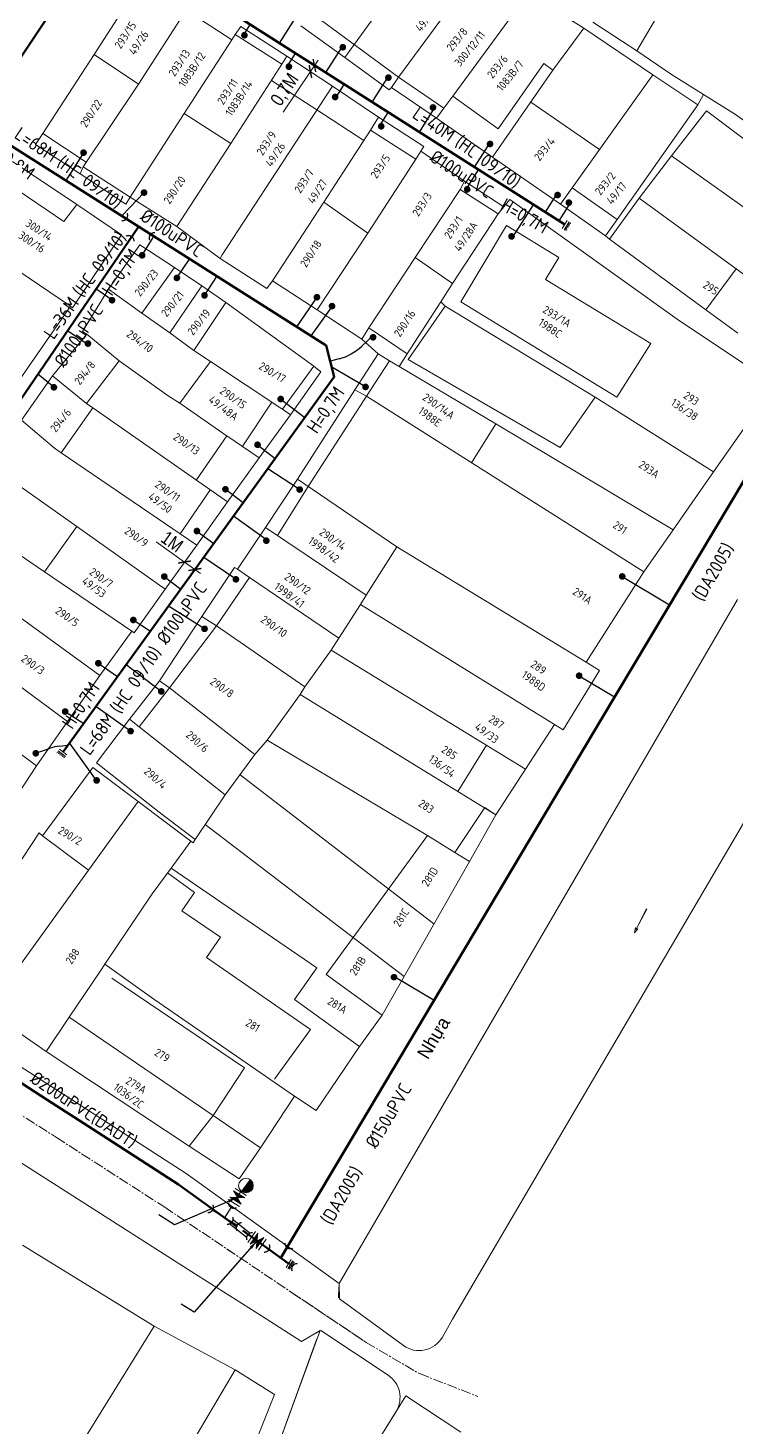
# Model space of a CAD drawing. Header units: inches. Extents: x 595615 to 1194060, y 1190840 to 2385448.
# Drawn here: x 596943.1 to 596996.3, y 1191823 to 1191928 of the extents above; entities that cross this region are included whole.
import ezdxf
from ezdxf.enums import TextEntityAlignment as Align

# ---------------------------------------------------------------- set-up
doc = ezdxf.new("R2010")
doc.units = ezdxf.units.IN
doc.header["$MEASUREMENT"] = 0
doc.linetypes.add('CENTER2', pattern=[1.125, 0.75, -0.125, 0.125, -0.125])
doc.layers.get('Defpoints').update_dxf_attribs({"color": 1})
for name, color, linetype, lineweight in [('Chitiet', 4, 'Continuous', 9), ('DN 100 uPVC', 4, 'Continuous', 50), ('DN 150 uPVC', 4, 'Continuous', 50), ('DN 25 PE', 40, 'Continuous', 30), ('DOSAU', 2, 'Continuous', 20), ('DUONG CACH LE', 112, 'Continuous', 5), ('NAM-CDAI', 220, 'Continuous', 25), ('Nen tim duong', 9, 'CENTER2', 0), ('Nen_HTHANH-TP', 9, 'Continuous', 0), ('Nen_SN-HTHANH-TP_new', 7, 'Continuous', 0), ('Nen_SN_HTHANH_old', 9, 'Continuous', 0), ('ONG CAP 3 (DADT)', 221, 'Continuous', 50), ('Te', 4, 'Continuous', 15), ('TEXT PIPE', 3, 'Continuous', 25), ('Text_GiaoThong', 142, 'Continuous', 0), ('TLK 15', 220, 'Continuous', 20), ('Trucuuhoa', 1, 'Continuous', 15), ('VAN', 7, 'Continuous', 20)]:
    doc.layers.add(name, color=color, linetype=linetype, lineweight=lineweight)
doc.layers.add('ki hieu van', color=170, linetype='Continuous')
doc.styles.add('Giao Thong', font='VAPTIMN_0.TTF', dxfattribs={"height": 1})
doc.styles.add('Sonha_QTB', font='isocp.shx', dxfattribs={"height": 0.6, "bigfont": 'bigfont.shx'})
doc.styles.add('text', font='isocp2.shx')
doc.styles.add('VNI-HC', font='VHELVCN_0.TTF')
doc.dimstyles.new('DUONG KICH THUOC', dxfattribs={"dimtxt": 1, "dimasz": 0.7, "dimexe": 0.5, "dimexo": 0.3, "dimgap": 0.2, "dimtad": 1, "dimzin": 0, "dimdsep": 46, "dimtxsty": 'VNI-HC', "dimblk": 'ARCHTICK', "dimcen": 0.09, "dimdle": 0.5, "dimclrd": 256, "dimclre": 256, "dimclrt": 256, "dimadec": 0, "dimazin": 0, "dimtfac": 1, "dimtofl": 0, "dimtmove": 0, "dimatfit": 3, "dimfxl": 1, "dimtolj": 1, "dimtzin": 0, "dimlwd": -1, "dimlwe": -1, "dimarcsym": 0})

# ---------------------------------------------------------------- blocks, each defined once
blk = doc.blocks.new('BIT')
at = {"layer": 'Chitiet', "ltscale": 100}
for p, q in [((0.35, 0), (-0.35, 0)), ((-0.3, -0.16), (-0.35, -0.21)), ((0.35, -0.16), (-0.35, -0.16)), ((-0.18, -0.16), (-0.34, -0.33)), ((-0.06, -0.16), (-0.22, -0.33)), ((0.07, -0.16), (-0.09, -0.33)), ((0.19, -0.16), (0.03, -0.33)), ((0.32, -0.16), (0.15, -0.33)), ((0.35, -0.25), (0.28, -0.33))]:
    blk.add_line(p, q, dxfattribs=at)
blk = doc.blocks.new('TE1')
at = {"layer": 'Chitiet', "ltscale": 100, "const_width": 0.1}
for points in [[(-0.35, 1.28, 0.571257), (0.35, 1.28)], [(1.1, 0.35, 0.571257), (1.1, -0.35)], [(0.35, -1.28, 0.571257), (-0.35, -1.28)]]:
    blk.add_lwpolyline(points, format="xyb", dxfattribs=at)
for points in [[(0, -1.08), (0, 1.08)], [(0.9, 0), (0, 0)]]:
    blk.add_lwpolyline(points, dxfattribs=at)
blk = doc.blocks.new('VAN')
at = {"layer": 'VAN'}
h = blk.add_hatch(color=256, dxfattribs=at)
h.paths.add_polyline_path([(0.21, -0.5), (0.49, 0), (0.21, 0.5)])
h.paths.add_polyline_path([(0.77, 0.5), (0.49, 0), (0.77, -0.5)])
at = {"layer": 'VAN', "ltscale": 100}
for p, q in [((0, 0.5), (0, -0.5)), ((0.77, -0.5), (0.21, 0.5)), ((0.21, -0.5), (0.77, 0.5)), ((0.21, 0.5), (0.21, -0.5)), ((0.77, 0.5), (0.77, -0.5)), ((0.98, 0.5), (0.98, -0.5))]:
    blk.add_line(p, q, dxfattribs=at)
blk = doc.blocks.new('TLK 15')
at = {"layer": 'TLK 15', "linetype": 'Continuous', "const_width": 0.25}
blk.add_lwpolyline([(-0.125, 0, 1), (0.125, 0, 1)], format="xyb", close=True, dxfattribs=at)
blk = doc.blocks.new('ONG NOI')
at = {"layer": 'Chitiet', "ltscale": 100, "const_width": 0.1}
for points in [[(-0.95, -0.35, 0.571257), (-0.95, 0.35)], [(0.97, 0.35, 0.571257), (0.97, -0.35)]]:
    blk.add_lwpolyline(points, format="xyb", dxfattribs=at)
for points in [[(0.83, 0.2), (-0.8, 0.2)], [(0.83, -0.2), (-0.8, -0.2)]]:
    blk.add_lwpolyline(points, dxfattribs=at)
blk = doc.blocks.new('Trucuuhoa100')
at = {"layer": 'Trucuuhoa', "linetype": 'Continuous'}
blk.add_hatch(color=256, dxfattribs=at).paths.add_polyline_path([(0.55, 0, 0.414373), (0, 0.55, 0.414055), (-0.55, 0)])
blk.add_line((-0.55, 0), (0.55, 0), dxfattribs=at)
at = {"layer": 'Trucuuhoa', "linetype": 'Continuous', "flags": 128}
blk.add_lwpolyline([(0.55, -0.02), (0.89, -0.02)], dxfattribs=at)
at = {"layer": 'Trucuuhoa', "linetype": 'Continuous'}
blk.add_circle((0, 0), 0.551, dxfattribs=at)
blk = doc.blocks.new('TE+VAN')
at = {"layer": 'Chitiet', "ltscale": 100, "const_width": 0.1}
for points in [[(-0.35, 1.28, 0.571257), (0.35, 1.28)], [(1.1, 0.35, 0.571257), (1.1, -0.35)], [(0.35, -1.28, 0.571257), (-0.35, -1.28)]]:
    blk.add_lwpolyline(points, format="xyb", dxfattribs=at)
for points in [[(0, -1.08), (0, 1.08)], [(0.9, 0), (0, 0)]]:
    blk.add_lwpolyline(points, dxfattribs=at)
at = {"layer": 'VAN'}
blk.add_blockref('VAN', (1.3, 0), dxfattribs=at)
blk = doc.blocks.new('_ArchTick')
at = {"color": 0, "linetype": 'ByBlock', "const_width": 0.15}
blk.add_lwpolyline([(-0.5, -0.5), (0.5, 0.5)], dxfattribs=at)
blk = doc.blocks.new('*D193')
at = {"layer": 'Defpoints', "color": 0}
for p in [(596964.28, 1191924.75), (596964.28, 1191924.75), (596964.58, 1191925.21)]:
    blk.add_point(p, dxfattribs=at)
at = {"layer": 'DUONG CACH LE'}
for p, q in [((596964.28, 1191924.75), (596962.24, 1191921.7)), ((596964.03, 1191924.92), (596963.86, 1191925.03)), ((596964.33, 1191925.37), (596964.16, 1191925.48)), ((596964.86, 1191925.62), (596964.28, 1191924.75))]:
    blk.add_line(p, q, dxfattribs=at)
at = {"layer": 'DUONG CACH LE', "xscale": 0.7, "yscale": 0.7, "zscale": 0.7}
for p, rotation in [((596964.28, 1191924.75), 236.3172912664355), ((596964.58, 1191925.21), 56.31729126643549)]:
    blk.add_blockref('_ArchTick', p, dxfattribs=dict(at, rotation=rotation))
at = {"layer": 'DUONG CACH LE', "insert": (596962.4, 1191923.37), "char_height": 1, "attachment_point": 5, "rotation": 56.3173, "style": 'VNI-HC'}
blk.add_mtext('\\A1;0,7M', dxfattribs=at)
blk = doc.blocks.new('*D194')
at = {"layer": 'Defpoints', "color": 0}
for p in [(596954.69, 1191887.75), (596954.84, 1191887.97), (596955.46, 1191887.19)]:
    blk.add_point(p, dxfattribs=at)
at = {"layer": 'DUONG CACH LE'}
for p, q in [((596954.84, 1191887.97), (596952.72, 1191889.49)), ((596954.86, 1191887.99), (596955.14, 1191888.37)), ((596956.03, 1191887.12), (596954.84, 1191887.97)), ((596955.64, 1191887.43), (596955.91, 1191887.82))]:
    blk.add_line(p, q, dxfattribs=at)
at = {"layer": 'DUONG CACH LE', "xscale": 0.7, "yscale": 0.7, "zscale": 0.7}
for p, rotation in [((596954.84, 1191887.97), 144.361009510417), ((596955.62, 1191887.41), 324.361009510417)]:
    blk.add_blockref('_ArchTick', p, dxfattribs=dict(at, rotation=rotation))
at = {"layer": 'DUONG CACH LE', "insert": (596953.91, 1191889.5), "char_height": 1, "attachment_point": 5, "rotation": 324.361, "style": 'VNI-HC'}
blk.add_mtext('\\A1;1M', dxfattribs=at)

msp = doc.modelspace()

# ---------------------------------------------------------------- linework, layer by layer
at = {"layer": 'DN 100 uPVC'}
for points in [[(596949.016, 1191935.511), (596959.204, 1191928.623), (596983.35, 1191913.276)], [(596939.207, 1191920.834), (596965.461, 1191904.204), (596966.061, 1191901.852), (596945.736, 1191873.726)], [(596951.383, 1191913.121), (596930.62, 1191882.695)]]:
    msp.add_lwpolyline(points, dxfattribs=at)
at = {"layer": 'DN 150 uPVC'}
for points in [[(596962.054, 1191835.783), (596986.075, 1191876.166), (597028.284, 1191946.805), (597060.781, 1192008.423)], [(596955.981, 1191945.931), (596906.642, 1191872.109), (596907.105, 1191868.063)]]:
    msp.add_lwpolyline(points, dxfattribs=at)
at = {"layer": 'DN 25 PE'}
for p, q in [((596963.417, 1191929.217), (596961.936, 1191926.887)), ((596959.332, 1191927.604), (596959.757, 1191928.272)), ((596962.539, 1191925.123), (596963.164, 1191926.106)), ((596966.709, 1191926.707), (596965.417, 1191924.674)), ((596966.134, 1191922.721), (596966.812, 1191923.788)), ((596970.128, 1191924.426), (596968.885, 1191922.47)), ((596969.462, 1191920.652), (596970.119, 1191921.686)), ((596973.596, 1191922.062), (596972.425, 1191920.22)), ((596947.269, 1191918.672), (596945.932, 1191916.574)), ((596977.75, 1191919.45), (596976.567, 1191917.588)), ((596976.036, 1191916.046), (596976.886, 1191917.384)), ((596951.803, 1191915.677), (596950.165, 1191913.967)), ((596982.688, 1191915.496), (596981.874, 1191914.214)), ((596979.486, 1191912.39), (596980.999, 1191914.77)), ((596983.785, 1191914.926), (596982.913, 1191913.554)), ((596951.659, 1191910.977), (596952.548, 1191912.383)), ((596954.265, 1191909.279), (596955.216, 1191910.693)), ((596956.337, 1191907.969), (596957.263, 1191909.397)), ((596949.406, 1191907.607), (596948.194, 1191908.448)), ((596964.766, 1191907.831), (596963.246, 1191905.607)), ((596965.901, 1191907.161), (596964.317, 1191904.928)), ((596947.472, 1191904.354), (596946.058, 1191905.319)), ((596968.976, 1191904.951), (596968.123, 1191904.152)), ((596966.434, 1191903.21), (596965.761, 1191903.028)), ((596945.043, 1191901.076), (596943.836, 1191902.062)), ((596968.413, 1191901.105), (596965.876, 1191902.579)), ((596962.05, 1191900.194), (596963.866, 1191898.815)), ((596960.314, 1191896.764), (596961.634, 1191895.726)), ((596963.473, 1191893.407), (596961.086, 1191894.968)), ((596957.909, 1191893.428), (596959.247, 1191892.423)), ((596961.097, 1191889.57), (596958.517, 1191891.413)), ((596955.768, 1191890.296), (596957.035, 1191889.361)), ((596958.693, 1191886.675), (596956.276, 1191888.312)), ((596953.323, 1191886.882), (596954.564, 1191885.943)), ((596987.661, 1191886.889), (596991.214, 1191884.766)), ((596956.34, 1191882.96), (596953.634, 1191884.655)), ((596951, 1191883.625), (596952.276, 1191882.777)), ((596948.375, 1191880.378), (596949.823, 1191879.382)), ((596953.096, 1191878.265), (596950.466, 1191880.272)), ((596984.43, 1191879.441), (596987.084, 1191877.855)), ((596945.889, 1191876.757), (596947.284, 1191875.868)), ((596950.795, 1191875.286), (596948.194, 1191877.128)), ((596948.25, 1191871.591), (596946.223, 1191874.401)), ((596943.686, 1191873.627), (596944.769, 1191874.012)), ((596945.453, 1191874.168), (596946.106, 1191874.239)), ((596970.671, 1191856.835), (596973.556, 1191855.119))]:
    msp.add_line(p, q, dxfattribs=at)
for centre, radius, start, end in [((596965.389, 1191907.071), 4, 285.15107, 313.13174), ((596945.775, 1191871.186), 3, 96.16158, 109.60013)]:
    msp.add_arc(centre, radius, start, end, dxfattribs=at)
at = {"layer": 'Nen tim duong'}
for p, q in [((596913.511, 1191864.951), (596945.234, 1191844.809)), ((596945.234, 1191844.809), (596953.351, 1191839.583)), ((596953.351, 1191839.583), (596962.946, 1191833.14)), ((596953.351, 1191839.583), (596968.469, 1191829.435)), ((596962.946, 1191833.14), (596968.469, 1191829.435)), ((596968.469, 1191829.435), (596972.451, 1191827.098)), ((596972.451, 1191827.098), (596976.833, 1191825.392))]:
    msp.add_line(p, q, dxfattribs=at)
at = {"layer": 'Nen_HTHANH-TP', "linetype": 'Continuous'}
for p, q in [((596995.831, 1191938.307), (596988.751, 1191926.301)), ((596966.861, 1191925.804), (596973.774, 1191935.379)), ((596977.236, 1191932.952), (596970.873, 1191924.347)), ((596948.071, 1191926.028), (596951.807, 1191931.871)), ((596948.071, 1191926.028), (596951.807, 1191931.871)), ((596961.137, 1191931.519), (596970.873, 1191924.347)), ((596974.954, 1191922.92), (596980.618, 1191930.635)), ((596980.618, 1191930.635), (596984.79, 1191927.998)), ((596954.959, 1191929.354), (596951.383, 1191923.801)), ((596954.959, 1191929.354), (596958.38, 1191927.147)), ((596959.07, 1191928.147), (596958.64, 1191927.547)), ((596959.07, 1191928.147), (596962.521, 1191925.92)), ((596963.57, 1191928.181), (596966.861, 1191925.804)), ((596982.462, 1191924.866), (596984.79, 1191927.998)), ((596984.79, 1191927.998), (596989.953, 1191924.512)), ((596985.459, 1191928.449), (596988.751, 1191926.301)), ((596958.38, 1191927.147), (596954.815, 1191921.604)), ((596958.64, 1191927.547), (596958.38, 1191927.147)), ((596958.64, 1191927.547), (596962.132, 1191925.3)), ((596948.071, 1191926.028), (596944.216, 1191920.115)), ((596948.071, 1191926.028), (596944.216, 1191920.115)), ((596951.383, 1191923.801), (596948.071, 1191926.028)), ((596962.521, 1191925.92), (596962.132, 1191925.3)), ((596962.521, 1191925.92), (596965.923, 1191923.653)), ((596966.861, 1191925.804), (596970.183, 1191923.376)), ((596988.751, 1191926.301), (596991.363, 1191924.543)), ((596962.132, 1191925.3), (596958.317, 1191919.367)), ((596977.938, 1191918.323), (596982.462, 1191924.866)), ((596978.346, 1191920.463), (596981.792, 1191925.366)), ((596981.792, 1191925.366), (596982.462, 1191924.866)), ((596951.383, 1191923.801), (596947.248, 1191917.618)), ((596964.765, 1191921.892), (596961.353, 1191924.089)), ((596970.873, 1191924.347), (596970.363, 1191923.556)), ((596970.873, 1191924.347), (596974.275, 1191922.02)), ((596989.953, 1191924.512), (596983.919, 1191916.047)), ((596989.953, 1191924.512), (596993.324, 1191922.255)), ((596991.363, 1191924.543), (596996.145, 1191921.547)), ((596965.923, 1191923.653), (596961.718, 1191917.209)), ((596965.923, 1191923.653), (596969.385, 1191921.336)), ((596970.183, 1191923.376), (596970.363, 1191923.556)), ((596970.363, 1191923.556), (596973.735, 1191921.269)), ((596974.275, 1191922.02), (596974.954, 1191922.92)), ((596974.954, 1191922.92), (596978.346, 1191920.463)), ((596993.324, 1191922.255), (596993.754, 1191923.045)), ((596954.815, 1191921.604), (596950.77, 1191915.341)), ((596958.317, 1191919.367), (596954.815, 1191921.604)), ((596968.286, 1191919.595), (596964.765, 1191921.892)), ((596973.735, 1191921.269), (596974.275, 1191922.02)), ((596985.947, 1191918.899), (596980.804, 1191922.465)), ((596993.324, 1191922.255), (596987.281, 1191913.66)), ((596993.985, 1191921.815), (596991.367, 1191918.433)), ((596993.985, 1191921.815), (597002.17, 1191915.642)), ((596969.385, 1191921.336), (596968.776, 1191920.355)), ((596969.385, 1191921.336), (596969.395, 1191921.336)), ((596969.395, 1191921.336), (596972.787, 1191919.138)), ((596973.735, 1191921.269), (596977.938, 1191918.323)), ((596996.145, 1191921.547), (597004.43, 1191915.524)), ((596944.216, 1191920.115), (596943.667, 1191919.295)), ((596944.216, 1191920.115), (596943.667, 1191919.295)), ((596944.216, 1191920.115), (596947.468, 1191917.948)), ((596968.776, 1191920.355), (596965.28, 1191914.952)), ((596968.776, 1191920.355), (596972.188, 1191918.178)), ((596943.667, 1191919.295), (596947.009, 1191917.088)), ((596943.667, 1191919.295), (596945.017, 1191918.396)), ((596954.252, 1191913.123), (596958.317, 1191919.367)), ((596972.567, 1191918.778), (596972.188, 1191918.178)), ((596972.787, 1191919.138), (596972.567, 1191918.778)), ((596972.567, 1191918.778), (596975.839, 1191916.531)), ((596941.948, 1191918.014), (596946.77, 1191914.777)), ((596941.948, 1191918.014), (596943.889, 1191916.715)), ((596947.248, 1191917.618), (596947.009, 1191917.088)), ((596947.248, 1191917.618), (596950.77, 1191915.341)), ((596972.188, 1191918.178), (596968.592, 1191912.645)), ((596983.03, 1191914.807), (596977.938, 1191918.323)), ((596991.367, 1191918.433), (596988.92, 1191915.271)), ((596999.762, 1191912.45), (596991.367, 1191918.433)), ((596947.009, 1191917.088), (596950.44, 1191914.81)), ((596961.718, 1191917.209), (596957.673, 1191911.016)), ((596975.499, 1191915.921), (596975.839, 1191916.531)), ((596978.781, 1191914.613), (596975.839, 1191916.531)), ((596941.809, 1191916.203), (596945.801, 1191913.517)), ((596950.44, 1191914.81), (596950.77, 1191915.341)), ((596950.77, 1191915.341), (596954.252, 1191913.123)), ((596972.124, 1191910.798), (596975.499, 1191915.921)), ((596975.499, 1191915.921), (596978.351, 1191914.073)), ((596983.919, 1191916.047), (596983.03, 1191914.807)), ((596983.919, 1191916.047), (596987.281, 1191913.66)), ((596945.801, 1191913.517), (596946.77, 1191914.777)), ((596946.77, 1191914.777), (596950.122, 1191912.52)), ((596965.28, 1191914.952), (596961.435, 1191909.069)), ((596965.28, 1191914.952), (596968.592, 1191912.645)), ((596978.781, 1191914.613), (596978.351, 1191914.073)), ((596979.24, 1191915.164), (596978.781, 1191914.613)), ((596979.24, 1191915.164), (596991.957, 1191906.054)), ((596983.03, 1191914.807), (596986.402, 1191912.429)), ((596988.92, 1191915.271), (596986.712, 1191912.19)), ((596988.92, 1191915.271), (596996.214, 1191909.967)), ((596978.351, 1191914.073), (596974.945, 1191908.85)), ((596975.556, 1191907.481), (596978.992, 1191913.203)), ((596978.992, 1191913.203), (596982.914, 1191910.817)), ((596987.281, 1191913.66), (596986.402, 1191912.429)), ((596950.122, 1191912.52), (596946.437, 1191907.047)), ((596954.252, 1191913.123), (596957.514, 1191910.736)), ((596968.592, 1191912.645), (596964.797, 1191906.892)), ((596986.402, 1191912.429), (596986.712, 1191912.19)), ((596986.712, 1191912.19), (596993.927, 1191906.875)), ((596939.033, 1191912.061), (596946.277, 1191907.157)), ((596951.483, 1191911.751), (596949.136, 1191908.429)), ((596951.483, 1191911.751), (596954.094, 1191910.063)), ((596954.094, 1191910.063), (596951.647, 1191906.641)), ((596954.094, 1191910.063), (596956.135, 1191908.685)), ((596957.673, 1191911.016), (596957.514, 1191910.736)), ((596957.514, 1191910.736), (596961.005, 1191908.489)), ((596968.668, 1191905.535), (596972.124, 1191910.798)), ((596972.124, 1191910.798), (596974.945, 1191908.85)), ((596982.914, 1191910.817), (596981.905, 1191909.156)), ((596961.005, 1191908.489), (596961.435, 1191909.069)), ((596961.435, 1191909.069), (596964.797, 1191906.892)), ((596981.905, 1191909.156), (596989.799, 1191904.352)), ((596996.214, 1191909.967), (596993.927, 1191906.875)), ((596996.214, 1191909.967), (596998.826, 1191908.059)), ((596949.136, 1191908.429), (596947.188, 1191905.268)), ((596949.136, 1191908.429), (596951.647, 1191906.641)), ((596953.738, 1191905.153), (596956.135, 1191908.685)), ((596956.135, 1191908.685), (596957.936, 1191907.436)), ((596974.945, 1191908.85), (596974.056, 1191907.479)), ((596974.945, 1191908.85), (596974.955, 1191908.84)), ((596946.277, 1191907.157), (596941.782, 1191900.663)), ((596946.277, 1191907.157), (596946.437, 1191907.047)), ((596957.936, 1191907.436), (596955.539, 1191903.834)), ((596957.936, 1191907.436), (596964.54, 1191902.672)), ((596974.056, 1191907.479), (596971.539, 1191903.587)), ((596974.377, 1191907.17), (596971.61, 1191903.157)), ((596974.056, 1191907.479), (596974.377, 1191907.17)), ((596974.377, 1191907.17), (596985.632, 1191900.329)), ((596975.556, 1191907.481), (596987.262, 1191900.34)), ((596951.647, 1191906.641), (596953.738, 1191905.153)), ((596964.797, 1191906.892), (596968.129, 1191904.685)), ((596991.957, 1191906.054), (596999.091, 1191901.29)), ((596996.318, 1191905.137), (596993.927, 1191906.875)), ((596947.508, 1191905.058), (596944.951, 1191901.946)), ((596947.188, 1191905.268), (596947.508, 1191905.058)), ((596947.508, 1191905.058), (596949.95, 1191903.06)), ((596955.539, 1191903.834), (596953.738, 1191905.153)), ((596968.129, 1191904.685), (596968.668, 1191905.535)), ((596968.668, 1191905.535), (596971.539, 1191903.587)), ((596955.539, 1191903.834), (596956.79, 1191903.005)), ((596968.129, 1191904.685), (596969.369, 1191903.586)), ((596989.799, 1191904.352), (596987.262, 1191900.34)), ((596949.95, 1191903.06), (596947.492, 1191899.848)), ((596949.95, 1191903.06), (596953.612, 1191900.423)), ((596956.79, 1191903.005), (596954.482, 1191899.894)), ((596956.79, 1191903.005), (596962.133, 1191899.46)), ((596969.369, 1191903.586), (596967.622, 1191900.884)), ((596970.21, 1191903.066), (596968.492, 1191900.405)), ((596969.369, 1191903.586), (596970.21, 1191903.066)), ((596970.21, 1191903.066), (596970.94, 1191902.627)), ((596971.539, 1191903.587), (596970.94, 1191902.627)), ((596971.61, 1191903.157), (596983.015, 1191896.557)), ((596944.951, 1191901.946), (596942.613, 1191898.614)), ((596944.951, 1191901.946), (596947.492, 1191899.848)), ((596964.54, 1191902.672), (596962.183, 1191899.43)), ((596965.07, 1191902.242), (596962.783, 1191899.01)), ((596964.54, 1191902.672), (596965.07, 1191902.242)), ((596970.94, 1191902.627), (596978.194, 1191898.323)), ((596963.307, 1191894.181), (596967.622, 1191900.884)), ((596967.622, 1191900.884), (596968.482, 1191900.405)), ((596994.517, 1191894.736), (596999.091, 1191901.29)), ((596947.492, 1191899.848), (596947.963, 1191899.528)), ((596954.482, 1191899.894), (596953.612, 1191900.423)), ((596957.974, 1191897.456), (596954.482, 1191899.894)), ((596959.155, 1191896.607), (596961.382, 1191899.969)), ((596964.107, 1191893.631), (596968.482, 1191900.405)), ((596968.482, 1191900.405), (596989.283, 1191887.242)), ((596983.015, 1191896.557), (596985.632, 1191900.329)), ((596985.632, 1191900.329), (596994.517, 1191894.736)), ((596945.085, 1191896.516), (596942.613, 1191898.614)), ((596945.595, 1191896.166), (596947.963, 1191899.528)), ((596947.963, 1191899.528), (596958.058, 1191892.477)), ((596962.783, 1191899.01), (596960.436, 1191895.778)), ((596962.133, 1191899.46), (596962.183, 1191899.43)), ((596962.183, 1191899.43), (596962.783, 1191899.01)), ((596958.014, 1191897.426), (596957.974, 1191897.456)), ((596978.194, 1191898.323), (596976.356, 1191895.421)), ((596978.194, 1191898.323), (596991.48, 1191890.393)), ((596945.595, 1191896.166), (596945.085, 1191896.516)), ((596958.014, 1191897.426), (596955.727, 1191894.135)), ((596960.436, 1191895.778), (596958.014, 1191897.426)), ((596955.761, 1191889.245), (596945.595, 1191896.166)), ((596958.058, 1191892.477), (596960.436, 1191895.778)), ((596940.226, 1191895.252), (596946.76, 1191890.637)), ((596994.517, 1191894.736), (596991.48, 1191890.393)), ((596956.778, 1191893.415), (596954.51, 1191890.094)), ((596960.9, 1191890.559), (596963.307, 1191894.181)), ((596961.81, 1191889.96), (596964.107, 1191893.631)), ((596963.307, 1191894.181), (596970.771, 1191889.117)), ((596958.058, 1191892.477), (596955.761, 1191889.245)), ((596938.219, 1191891.4), (596944.343, 1191887.235)), ((596946.76, 1191890.637), (596944.343, 1191887.235)), ((596946.76, 1191890.637), (596953.394, 1191885.943)), ((596958.802, 1191887.437), (596960.9, 1191890.559)), ((596960.9, 1191890.559), (596968.464, 1191885.485)), ((596974.928, 1191831.18), (597009.93, 1191890.888)), ((596991.48, 1191890.393), (596989.283, 1191887.242)), ((596953.394, 1191885.943), (596955.761, 1191889.245)), ((596970.771, 1191889.117), (596968.464, 1191885.485)), ((596970.771, 1191889.117), (596984.968, 1191880.468)), ((596948.499, 1191879.469), (596936.122, 1191888.429)), ((596950.876, 1191882.781), (596944.343, 1191887.235)), ((596956.145, 1191883.875), (596958.592, 1191887.567)), ((596958.592, 1191887.567), (596958.802, 1191887.437)), ((596958.802, 1191887.437), (596959.703, 1191886.818)), ((596984.968, 1191880.468), (596989.283, 1191887.242)), ((596953.394, 1191885.943), (596951.066, 1191882.661)), ((596957.226, 1191883.176), (596959.703, 1191886.818)), ((596959.703, 1191886.818), (596966.407, 1191882.253)), ((596966.446, 1191833.863), (596996.294, 1191885.157)), ((596968.464, 1191885.485), (596968.035, 1191884.795)), ((596952.959, 1191879.072), (596956.145, 1191883.875)), ((596956.145, 1191883.875), (596957.226, 1191883.176)), ((596968.035, 1191884.795), (596966.407, 1191882.253)), ((596968.035, 1191884.795), (596982.592, 1191875.776)), ((596950.876, 1191882.781), (596948.499, 1191879.469)), ((596951.066, 1191882.661), (596950.876, 1191882.781)), ((596953.7, 1191878.543), (596957.226, 1191883.176)), ((596957.226, 1191883.176), (596963.87, 1191878.611)), ((596966.407, 1191882.253), (596965.847, 1191881.363)), ((596965.847, 1191881.363), (596963.87, 1191878.611)), ((596965.847, 1191881.363), (596980.415, 1191872.445)), ((596946.062, 1191876.007), (596939.988, 1191880.502)), ((596983.222, 1191875.387), (596985.949, 1191879.829)), ((596985.949, 1191879.829), (596984.968, 1191880.468)), ((596948.499, 1191879.469), (596946.062, 1191876.007)), ((596950.702, 1191876.191), (596952.959, 1191879.072)), ((596952.959, 1191879.072), (596953.7, 1191878.543)), ((596963.87, 1191878.611), (596963.51, 1191878.041)), ((596951.442, 1191875.621), (596953.7, 1191878.543)), ((596953.7, 1191878.543), (596960.114, 1191873.528)), ((596963.51, 1191878.041), (596961.043, 1191874.619)), ((596963.51, 1191878.041), (596978.177, 1191869.013)), ((596937.671, 1191877.21), (596943.734, 1191872.695)), ((596946.062, 1191876.007), (596943.734, 1191872.695)), ((596948.234, 1191872.919), (596950.702, 1191876.191)), ((596950.702, 1191876.191), (596951.442, 1191875.621)), ((596951.442, 1191875.621), (596957.886, 1191870.516)), ((596980.415, 1191872.445), (596982.592, 1191875.776)), ((596982.592, 1191875.776), (596983.222, 1191875.387)), ((596960.114, 1191873.528), (596961.043, 1191874.619)), ((596961.043, 1191874.619), (596973.059, 1191867.449)), ((596957.886, 1191870.516), (596960.114, 1191873.528)), ((596977.493, 1191874.232), (596975.346, 1191870.75)), ((596941.577, 1191869.353), (596943.734, 1191872.695)), ((596944.199, 1191867.445), (596947.954, 1191872.568)), ((596947.954, 1191872.568), (596951.356, 1191870.021)), ((596948.234, 1191872.919), (596952.927, 1191869.202)), ((596978.177, 1191869.013), (596980.415, 1191872.445)), ((596959, 1191872.022), (596973.544, 1191860.833)), ((596957.886, 1191870.516), (596955.649, 1191867.155)), ((596947.641, 1191864.868), (596951.356, 1191870.021)), ((596951.356, 1191870.021), (596955.309, 1191867.044)), ((596952.927, 1191869.202), (596955.649, 1191867.155)), ((596975.12, 1191866.18), (596977.347, 1191869.562)), ((596977.347, 1191869.562), (596978.177, 1191869.013)), ((596956.396, 1191868.278), (596971.3, 1191856.888)), ((596976.2, 1191865.501), (596978.177, 1191869.013)), ((596939.334, 1191860.681), (596943.948, 1191867.665)), ((596943.948, 1191867.665), (596944.199, 1191867.445)), ((596944.199, 1191867.445), (596947.641, 1191864.868)), ((596955.309, 1191867.044), (596953.831, 1191865.013)), ((596955.479, 1191866.904), (596955.309, 1191867.044)), ((596955.649, 1191867.155), (596955.479, 1191866.904)), ((596955.649, 1191867.155), (596955.659, 1191867.145)), ((596973.059, 1191867.449), (596965.467, 1191857.042)), ((596975.12, 1191866.18), (596973.059, 1191867.449)), ((596976.2, 1191865.501), (596975.12, 1191866.18)), ((596953.831, 1191865.013), (596952.412, 1191863.082)), ((596953.831, 1191865.013), (596964.767, 1191857.532)), ((596969.649, 1191853.986), (596976.2, 1191865.501)), ((596940.419, 1191854.852), (596947.641, 1191864.868)), ((596955.592, 1191863.185), (596953.571, 1191864.663)), ((596952.412, 1191863.082), (596948.856, 1191857.809)), ((596954.643, 1191861.804), (596955.592, 1191863.185)), ((596957.535, 1191859.826), (596954.643, 1191861.804)), ((596988.711, 1191860.428), (596989.486, 1191861.95)), ((596989.5, 1191861.934), (596988.711, 1191860.428)), ((596989.5, 1191861.934), (596989.486, 1191861.95)), ((596956.486, 1191858.305), (596957.535, 1191859.826)), ((596988.57, 1191860.17), (596988.658, 1191860.557)), ((596988.57, 1191860.17), (596988.839, 1191860.467)), ((596988.711, 1191860.428), (596988.658, 1191860.557)), ((596988.839, 1191860.467), (596988.711, 1191860.428)), ((596948.856, 1191857.809), (596948.527, 1191857.309)), ((596948.856, 1191857.809), (596952.538, 1191855.192)), ((596964.28, 1191852.912), (596956.486, 1191858.305)), ((596948.527, 1191857.309), (596946.18, 1191853.827)), ((596959.343, 1191850.028), (596949.377, 1191856.759)), ((596964.767, 1191857.532), (596963.078, 1191855.161)), ((596965.467, 1191857.042), (596969.649, 1191853.986)), ((596935.229, 1191854.848), (596954.959, 1191842.104)), ((596935.229, 1191854.848), (596954.959, 1191842.104)), ((596952.538, 1191855.192), (596963.094, 1191847.901)), ((596963.078, 1191855.161), (596967.951, 1191851.634)), ((596940.039, 1191854.322), (596944.452, 1191851.266)), ((596946.18, 1191853.827), (596944.452, 1191851.266)), ((596956.975, 1191846.466), (596946.18, 1191853.827)), ((596967.951, 1191851.634), (596969.649, 1191853.986)), ((596961.583, 1191849.189), (596964.28, 1191852.912)), ((596944.452, 1191851.266), (596955.187, 1191844.154)), ((596964.705, 1191846.832), (596967.951, 1191851.634)), ((596956.975, 1191846.466), (596959.343, 1191850.028)), ((596960.547, 1191844.028), (596963.094, 1191847.901)), ((596963.094, 1191847.901), (596964.705, 1191846.832)), ((596955.395, 1191834.734), (596936.665, 1191846.689)), ((596936.665, 1191846.689), (596955.395, 1191834.734)), ((596956.975, 1191846.466), (596955.187, 1191844.154)), ((596960.547, 1191844.028), (596956.975, 1191846.466)), ((596955.187, 1191844.154), (596958.929, 1191841.717)), ((596958.929, 1191841.717), (596960.547, 1191844.028)), ((596954.959, 1191842.104), (596966.446, 1191833.863)), ((596954.959, 1191842.104), (596966.446, 1191833.863)), ((596942.693, 1191836.734), (596952.568, 1191830.662)), ((596968.113, 1191836.725), (596966.446, 1191833.863)), ((596955.395, 1191834.734), (596955.395, 1191834.734)), ((596955.395, 1191834.734), (596960.608, 1191831.429)), ((596966.446, 1191833.863), (596966.396, 1191832.953)), ((596966.446, 1191833.863), (596966.446, 1191833.863)), ((596966.446, 1191833.863), (596966.446, 1191833.863)), ((596966.446, 1191833.863), (596966.457, 1191832.713)), ((596966.446, 1191833.863), (596966.457, 1191832.713)), ((596966.397, 1191832.793), (596966.396, 1191832.953)), ((596966.457, 1191832.713), (596966.456, 1191833.113)), ((596971.255, 1191829.213), (596966.457, 1191832.713)), ((596960.608, 1191831.429), (596963.599, 1191829.521)), ((596952.568, 1191830.662), (596944.419, 1191817.535)), ((596952.568, 1191830.662), (596958.641, 1191827.377)), ((596958.164, 1191811.597), (596965.019, 1191830.332)), ((596963.599, 1191829.521), (596965.019, 1191830.332)), ((596965.059, 1191830.332), (596964.709, 1191830.142)), ((596970.105, 1191826.989), (596965.059, 1191830.332)), ((596974.175, 1191829.846), (596974.928, 1191831.18)), ((596958.164, 1191811.597), (596964.752, 1191829.708)), ((596955.066, 1191821.334), (596958.641, 1191827.377)), ((596958.641, 1191827.377), (596961.582, 1191825.529)), ((596961.582, 1191825.529), (596958.778, 1191818.537)), ((596971.422, 1191825.437), (596969.105, 1191821.685)), ((596975.555, 1191822.701), (596971.422, 1191825.437)), ((596970.702, 1191824.271), (596969.105, 1191821.685))]:
    msp.add_line(p, q, dxfattribs=at)
for centre, start, end in [((596972.433, 1191830.829), 233.89022, 330.5646), ((596969, 1191825.322), 328.30253, 56.47653)]:
    msp.add_arc(centre, 2, start, end, dxfattribs=at)
at = {"layer": 'ONG CAP 3 (DADT)'}
for points in [[(596879.991, 1191842.521), (596890.492, 1191854.245), (596892.928, 1191857.199), (596895.676, 1191860.531), (596899.373, 1191865.015), (596901.343, 1191867.403), (596911.122, 1191868.523), (596921.34, 1191862.597), (596925.688, 1191859.8), (596931.866, 1191855.825), (596934.687, 1191854.008), (596944.551, 1191847.636), (596948.317, 1191845.203), (596954.396, 1191841.277), (596958.794, 1191838.122)], [(596959.202, 1191837.829), (596962.64, 1191835.363)]]:
    msp.add_lwpolyline(points, dxfattribs=at)

# ---------------------------------------------------------------- block references
at = {"layer": 'Chitiet'}
for name, p, rotation in [('BIT', (596983.35, 1191913.276), 58.09476206688021), ('BIT', (596945.736, 1191873.726), 322.518104083003), ('TE+VAN', (596957.855, 1191838.796), 58.22173292831341), ('ONG NOI', (596958.994, 1191837.979), 141.5602637261928), ('BIT', (596962.64, 1191835.363), 57.19838922749586)]:
    msp.add_blockref(name, p, dxfattribs=dict(at, rotation=rotation))
at = {"layer": 'Te'}
for p, rotation in [((596951.383, 1191913.121), 235.2215480786758), ((596962.054, 1191835.783), 56.09006094867447)]:
    msp.add_blockref('TE1', p, dxfattribs=dict(at, rotation=rotation))
at = {"layer": 'TLK 15'}
for p in [(596959.332, 1191927.479), (596966.709, 1191926.582), (596962.664, 1191925.123), (596970.128, 1191924.301), (596966.134, 1191922.846), (596973.471, 1191922.062), (596969.587, 1191920.652), (596977.75, 1191919.325), (596947.269, 1191918.672), (596951.803, 1191915.677), (596976.036, 1191915.921), (596982.813, 1191915.496), (596983.66, 1191914.926), (596979.361, 1191912.39), (596951.659, 1191910.977), (596954.265, 1191909.279), (596956.337, 1191907.969), (596964.766, 1191907.831), (596949.406, 1191907.607), (596965.901, 1191907.161), (596968.976, 1191904.826), (596947.597, 1191904.354), (596945.043, 1191901.076), (596968.413, 1191901.105), (596962.05, 1191900.194), (596960.314, 1191896.764), (596957.909, 1191893.428), (596963.473, 1191893.407), (596955.768, 1191890.296), (596960.972, 1191889.57), (596953.323, 1191886.882), (596987.661, 1191886.889), (596958.693, 1191886.675), (596951, 1191883.625), (596956.34, 1191882.96), (596948.375, 1191880.378), (596984.43, 1191879.441), (596953.096, 1191878.265), (596945.889, 1191876.757), (596950.795, 1191875.286), (596943.686, 1191873.627), (596948.25, 1191871.591), (596970.546, 1191856.835)]:
    msp.add_blockref('TLK 15', p, dxfattribs=at)
at = {"layer": 'TLK 15', "rotation": 359.9999999934133}
for p in [(596987.661, 1191886.889), (596984.43, 1191879.441)]:
    msp.add_blockref('TLK 15', p, dxfattribs=at)
at = {"layer": 'Trucuuhoa', "rotation": 233.0621832039494}
msp.add_blockref('Trucuuhoa100', (596959.442, 1191841.206), dxfattribs=at)
at = {"layer": 'VAN', "rotation": 144.2389898592409}
msp.add_blockref('VAN', (596960.671, 1191836.775), dxfattribs=at)

# ---------------------------------------------------------------- texts
at = {"layer": 'DOSAU', "style": 'text'}
for s, rotation, p in [('H=0,8M', 325.55626, (596939.963, 1191918.77)), ('H=0,7M', 330.40405, (596978.43, 1191914.434)), ('H=0,7M', 56.07792, (596949.391, 1191907.853)), ('H=0,7M', 56.07792, (596964.76, 1191897.522)), ('H=0,7M', 56.07792, (596946.413, 1191875.362))]:
    msp.add_text(s, height=1, rotation=rotation, dxfattribs=at).set_placement(p)
at = {"layer": 'NAM-CDAI', "style": 'text'}
for s, rotation, p in [('L=40M', 326.10899, (596971.841, 1191921.346)), ('L=68M', 326.10899, (596941.997, 1191919.829)), ('(HC 09/10)', 324.09985, (596975.021, 1191919.235)), ('(HC 09/10)', 324.09985, (596945.177, 1191917.717)), ('(HC 09/10)', 53.29135, (596947.187, 1191907.745)), ('L=36M', 55.30049, (596945.03, 1191904.595)), ('(DA2005)', 59.71196, (596993.707, 1191884.93)), ('(HC 09/10)', 56.13284, (596950.02, 1191876.51)), ('L=68M', 54.05856, (596947.727, 1191873.395)), ('(DA2005)', 59.71196, (596965.85, 1191838.167))]:
    msp.add_text(s, height=1, rotation=rotation, dxfattribs=at).set_placement(p)
at = {"layer": 'Nen_SN-HTHANH-TP_new', "style": 'Sonha_QTB'}
for s, rotation, p in [('293/15', 56.54166, (596950.405, 1191927.49)), ('293/8', 51.02807, (596975.281, 1191927.165)), ('293/13', 56.54166, (596954.45, 1191925.405)), ('293/6', 51.02807, (596978.31, 1191925.118)), ('293/11', 56.54166, (596958.064, 1191923.246)), ('290/22', 56.9668, (596947.834, 1191921.619)), ('293/9', 56.54166, (596960.984, 1191919.385)), ('293/4', 51.02807, (596981.839, 1191918.937)), ('293/5', 56.54166, (596969.523, 1191917.643)), ('293/7', 56.54166, (596963.807, 1191916.541)), ('290/20', 56.9668, (596954.094, 1191915.874)), ('293/2', 51.02807, (596986.389, 1191916.352)), ('293/3', 56.54166, (596972.652, 1191914.802)), ('300/14', 326.38147, (596943.932, 1191912.865)), ('293/1', 56.54166, (596975.012, 1191913.069)), ('290/18', 56.9668, (596964.311, 1191911.101)), ('290/23', 51.49476, (596951.982, 1191908.916)), ('295', 326.05739, (596994.309, 1191908.526)), ('290/21', 51.49476, (596953.936, 1191907.333)), ('290/19', 51.49476, (596955.919, 1191905.963)), ('293/1A', 328.60835, (596982.772, 1191906.392)), ('290/16', 56.54166, (596971.35, 1191905.87)), ('294/10', 323.72395, (596951.498, 1191904.53)), ('294/8', 51.49476, (596947.364, 1191902.155)), ('290/17', 328.77703, (596961.429, 1191902.197)), ('290/15', 324.64735, (596958.488, 1191900.29)), ('290/14A', 324.64735, (596973.9, 1191899.658)), ('293', 326.05739, (596992.842, 1191900.246)), ('294/6', 51.49476, (596945.553, 1191898.59)), ('290/13', 324.64735, (596954.994, 1191896.836)), ('293A', 326.05739, (596989.68, 1191894.923)), ('290/11', 324.64735, (596953.576, 1191893.302)), ('290/9', 324.64735, (596951.229, 1191889.86)), ('290/14', 324.64735, (596965.95, 1191889.683)), ('291', 326.05739, (596987.501, 1191890.561)), ('290/7', 324.64735, (596948.591, 1191886.789)), ('290/12', 324.64735, (596963.321, 1191886.348)), ('291A', 326.05739, (596984.682, 1191885.431)), ('290/5', 324.64735, (596946.045, 1191883.872)), ('290/10', 324.64735, (596961.551, 1191883.147)), ('290/3', 324.64735, (596943.473, 1191880.288)), ('289', 326.05739, (596981.392, 1191880.074)), ('290/8', 324.64735, (596957.649, 1191878.563)), ('287', 326.05739, (596978.222, 1191875.976)), ('290/6', 318.11951, (596955.804, 1191874.502)), ('285', 326.05739, (596974.699, 1191873.684)), ('290/4', 318.11951, (596952.659, 1191871.762)), ('283', 326.05739, (596972.967, 1191869.647)), ('290/2', 328.77703, (596946.258, 1191867.439)), ('281D', 56.90042, (596973.235, 1191864.365)), ('281C', 56.90042, (596971.09, 1191861.307)), ('288', 55.97963, (596946.446, 1191858.404)), ('281B', 56.90042, (596967.831, 1191857.687)), ('281A', 328.64998, (596966.302, 1191854.717)), ('281', 328.64998, (596959.965, 1191853.224)), ('279', 328.64998, (596953.168, 1191850.983)), ('279A', 328.64998, (596951.211, 1191848.728))]:
    msp.add_text(s, height=0.6, rotation=rotation, dxfattribs=at).set_placement(p, align=Align.MIDDLE)
at = {"layer": 'Nen_SN_HTHANH_old', "style": 'Sonha_QTB'}
for s, rotation, p in [('49/20', 51.02807, (596972.927, 1191928.63)), ('49/26', 56.54166, (596951.403, 1191926.92)), ('300/12/11', 51.02807, (596976.237, 1191926.47)), ('1083B/12', 56.54166, (596955.396, 1191924.901)), ('1083B/7', 51.02807, (596979.249, 1191924.44)), ('1083B/14', 56.54166, (596958.919, 1191922.759)), ('49/26', 56.54166, (596961.644, 1191918.529)), ('49/27', 56.54166, (596964.801, 1191915.764)), ('49/17', 51.02807, (596987.234, 1191915.633)), ('49/28A', 56.54166, (596975.931, 1191912.384)), ('300/16', 326.38147, (596943.388, 1191911.968)), ('1988C', 326.05739, (596982.262, 1191905.519)), ('49/48A', 323.72395, (596957.763, 1191899.518)), ('1988E', 323.72395, (596973.238, 1191898.866)), ('136/38', 326.05739, (596992.333, 1191899.409)), ('49/50', 323.72395, (596953.019, 1191892.409)), ('1998/42', 323.72395, (596965.288, 1191888.892)), ('49/53', 323.72395, (596948.055, 1191886.077)), ('1998/41', 323.72395, (596962.702, 1191885.484)), ('1988D', 323.72395, (596981.022, 1191879.053)), ('49/33', 323.72395, (596977.508, 1191875.138)), ('136/54', 323.72395, (596974.152, 1191872.665)), ('1036/2C', 323.72395, (596950.655, 1191847.941))]:
    msp.add_text(s, height=0.6, rotation=rotation, dxfattribs=at).set_placement(p, align=Align.MIDDLE)
at = {"layer": 'TEXT PIPE', "style": 'text'}
for s, rotation, p in [('%%c100uPVC', 326.65242, (596973.139, 1191918.105)), ('%%c100uPVC', 326.65242, (596951.425, 1191913.676)), ('%%c100uPVC', 55.84393, (596945.823, 1191902.486)), ('%%c100uPVC', 54.29501, (596953.489, 1191881.702)), ('%%c200uPVC(DADT)', 326.6586, (596943.177, 1191849.008)), ('%%c150uPVC', 59.37684, (596969.198, 1191843.901))]:
    msp.add_text(s, height=1, rotation=rotation, dxfattribs=at).set_placement(p)
at = {"layer": 'Text_GiaoThong', "linetype": 'Continuous', "style": 'Giao Thong'}
msp.add_text('Nhöïa', height=1, rotation=59.1471, dxfattribs=at).set_placement((596973.582, 1191852.248), align=Align.MIDDLE)

# ---------------------------------------------------------------- dimensions: what is measured, and where the dimension line sits
at = {"layer": 'DUONG CACH LE'}
for p1, p2, distance, text, picture, middle in [((596964.58, 1191925.206), (596964.276, 1191924.751), 0, '0,7M', '*D193', (596962.401, 1191923.374)), ((596955.465, 1191887.189), (596954.687, 1191887.747), -0.271, '1M', '*D194', (596953.907, 1191889.501))]:
    dim = msp.add_aligned_dim(p1=p1, p2=p2, distance=distance, text=text, dimstyle='DUONG KICH THUOC', override={"dimpost": 'M'}, dxfattribs=at)
    dim.commit()
    dim.dimension.update_dxf_attribs({"geometry": picture, "text_midpoint": middle})

# ---------------------------------------------------------------- leaders
at = {"layer": 'ki hieu van'}
for points in [[(596958.8, 1191840.322), (596954.091, 1191838.262), (596952.902, 1191839.013)], [(596960.273, 1191837.061), (596955.551, 1191831.716), (596954.595, 1191832.316)]]:
    msp.add_leader(points, dimstyle='DUONG KICH THUOC', override={"dimgap": 0.2, "dimtad": 0}, dxfattribs=at)

doc.saveas('drawing.dxf')
